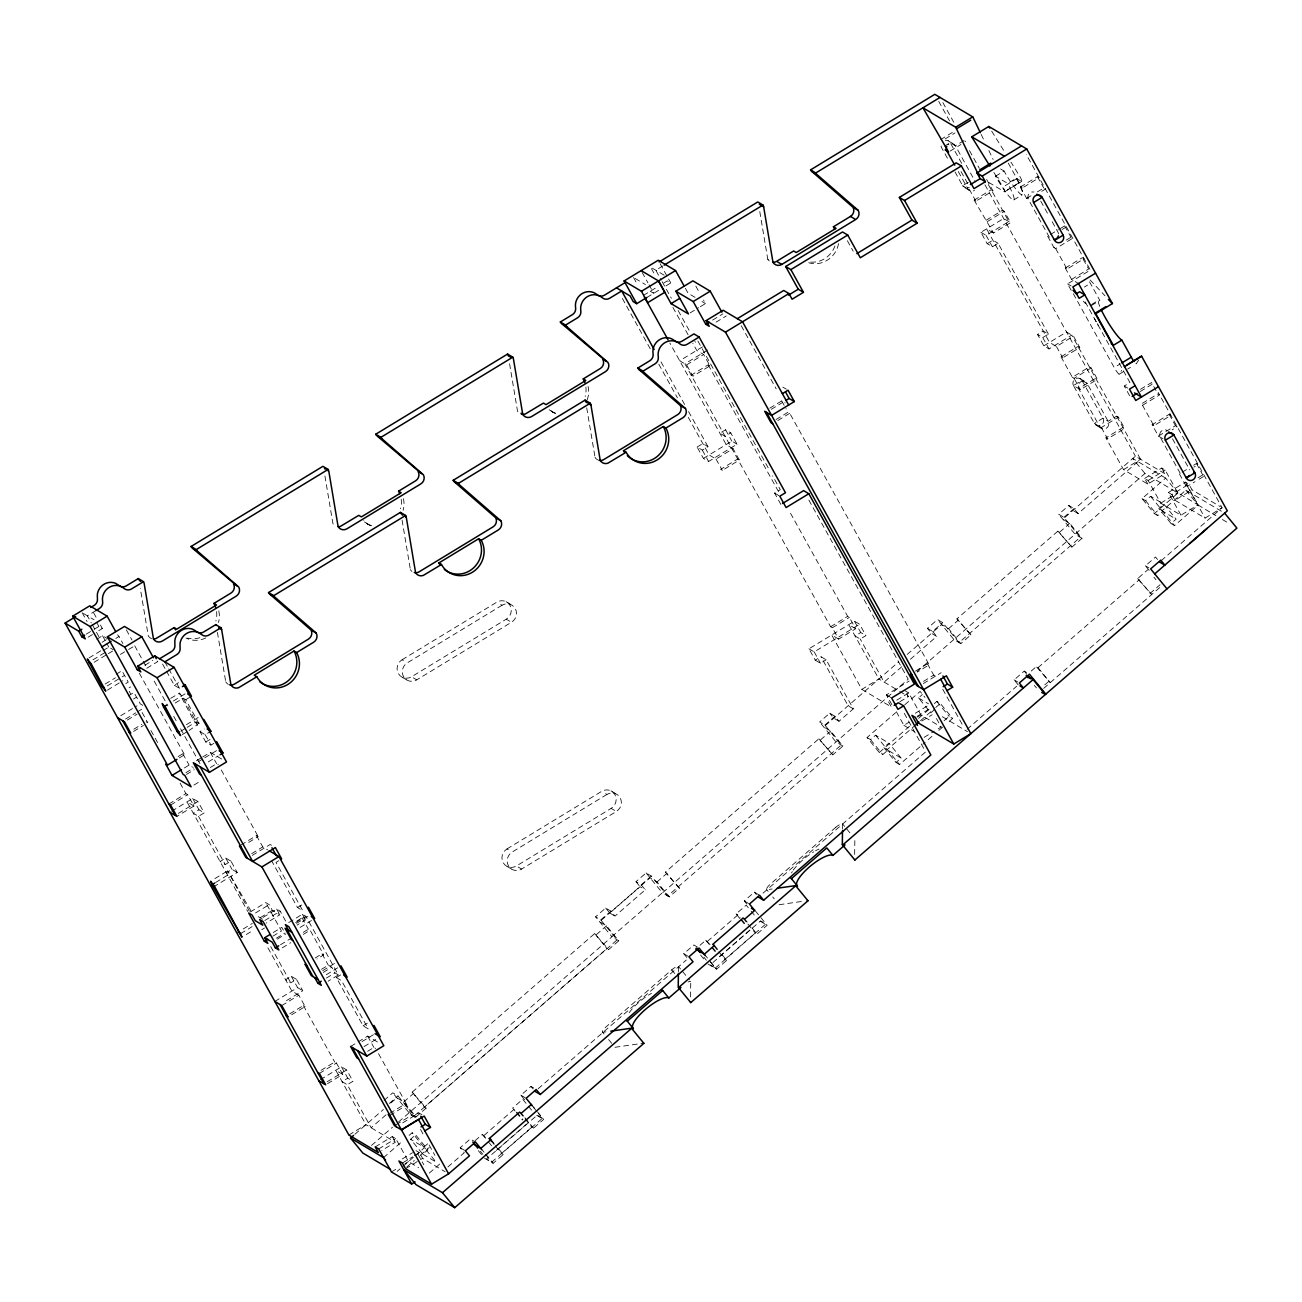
<?xml version="1.0" encoding="UTF-8"?>
<svg xmlns="http://www.w3.org/2000/svg" width="1302" height="1302" viewBox="0 0 1302 1302"><rect width="100%" height="100%" fill="white"/><g stroke="black" fill="none" stroke-linecap="round" stroke-linejoin="round"><path stroke-width="0.75" stroke-dasharray="5 3.75" d="M678.44 971.65L678.505 966.491A6.722 1.904 -39.3 0 0 671.718 969.844L606.048 1026.904A6.722 1.904 -39.3 0 0 602.728 1032.323L608.766 1031.461M690.548 996.958L690.76 981.464L688.709 978.958M842.54 829.081L842.606 823.922A6.722 1.904 -39.3 0 0 835.819 827.275M854.649 854.389L854.861 838.895A6.722 1.904 -39.3 0 0 854.454 838.781M250.977 910.977L227.687 870.843L249.333 911.172M1073.336 293.764L1114.235 367.555A6.722 0.976 58.7 0 0 1119.118 374.26L1121.657 370.419M1138.713 360.036L1136.174 363.893A6.722 0.976 58.7 0 1 1135.8 363.6M715.384 967.988L765.804 923.981L760.612 920.888L710.192 964.896L715.384 967.988L709.102 960.306L716.605 969.16L726.695 960.388L719.355 951.404M384.106 1100.353L392.765 1092.817L397.973 1095.91L414.313 1115.879L617.132 939.881L600.775 919.928L595.584 916.836L605.69 908.047L610.882 911.14L614.967 916.136L645.287 889.803L641.202 884.807L635.994 881.714L646.101 872.942L651.293 876.034L667.649 895.988L841.19 745.021L824.85 725.051L819.642 721.959L829.748 713.187L834.94 716.279L839.025 721.275L853.331 708.841L826.135 659.805L820.944 656.713L815.247 660.163L808.965 648.819L854.438 621.168L859.646 624.26L865.928 635.62L860.248 639.07L855.04 635.978L860.736 632.512L865.928 635.62M910.407 659.268L936.691 636.418L931.5 633.325L927.415 628.329L937.505 619.557L942.713 622.649L959.053 642.602L1080.269 537.303L1063.913 517.35L1058.721 514.257L1068.828 505.485L1074.02 508.577L1078.105 513.558L1140.585 459.28L1071.758 335.119L1049.021 348.936L1043.813 345.844L1037.531 334.484L1043.211 331.034L1048.419 334.126L1042.739 337.576L1037.531 334.484M1063.913 517.35L1074.02 508.577M389.314 1103.445L397.973 1095.91M600.775 919.928L610.882 911.14M641.202 884.807L651.293 876.034M824.85 725.051L834.94 716.279M927.415 628.329L932.606 631.421L942.713 622.649M354.893 1134.27L383.406 1109.499M390.877 1103.006L396.85 1097.814L403.799 1101.931L416.054 1116.904L426.161 1108.132L412.164 1092.134L594.672 933.567L608.652 949.565L618.759 940.793L606.504 925.82L599.571 921.702L650.089 877.808L657.022 881.942L669.277 896.899L679.384 888.127L665.387 872.128L818.828 738.82L832.808 754.818L842.915 746.046L830.66 731.073L823.727 726.955L898.526 661.969M907.217 654.418L941.606 624.553L948.54 628.671L960.795 643.644L970.901 634.855L956.905 618.857L1057.908 531.118L1071.888 547.117L1081.995 538.344L1069.739 523.371L1062.806 519.238L1135.393 456.188L1164.867 473.716L1147.827 484.084L1123.528 469.648L1105.903 437.83L1122.959 427.463L1124.684 428.504L1107.628 438.872L1105.903 437.83M605.69 908.047L609.775 913.044L640.079 886.711L645.287 889.803M386.01 1114.854L371.135 1127.76L347.276 1084.729L342.084 1081.637L347.764 1078.17L352.972 1081.262L347.276 1084.729M901.798 666.738L884.107 682.102L860.248 639.07M403.799 1101.931L413.89 1093.159M596.397 934.608L606.504 925.82M657.022 881.942L667.129 873.154M820.553 739.861L830.66 731.073M948.54 628.671L958.646 619.898M1059.633 532.144L1069.739 523.371M371.493 1145.467L392.504 1127.207M398.542 1121.966L611.924 936.789L595.584 916.836M917.015 671.523L1144.963 473.472L1177.919 493.067L1154.321 513.574L1142.066 498.617L1165.664 478.111L1177.919 493.067M412.164 1092.134L424.419 1107.091L606.927 948.54L608.652 949.565M383.504 1157.641L403.099 1140.617M409.121 1135.377L412.132 1132.756L415.598 1134.823L427.853 1149.796L422.808 1154.174L410.553 1139.217L415.598 1134.823M901.114 758.09L888.859 743.116L883.814 747.511L896.069 762.467L901.114 758.09L887.818 750.18L882.772 754.558L879.306 752.507L867.051 737.534L895.678 712.666M904.825 704.707L920.107 691.443L925.006 697.433M867.051 737.534L870.517 739.601L875.562 735.207L888.859 743.116M934.559 709.574L930.767 712.861L918.512 697.905L922.304 694.617M1142.066 498.617L1145.532 500.668L1150.577 496.29L1163.874 504.183L1176.129 519.156L1171.084 523.534L1158.829 508.577L1163.874 504.183M427.642 1143.823L423.85 1147.111L410.553 1139.217M934.331 703.617L936.854 701.42L940.337 703.471L952.592 718.444L946.489 723.749M397.191 1171.361L400.056 1168.87M402.92 1166.38L413.662 1157.055M415.192 1155.72L424.387 1147.729L427.853 1149.796M879.306 752.507L910.977 724.986M918.61 718.346L930.832 707.735M406.761 1167.048L414.296 1160.505M420.318 1155.265L429.351 1147.404M915.908 724.693L887.28 749.578L883.814 747.511M920.481 720.722L934.234 708.776M935.747 707.458L940.337 703.471M1221.422 511.247L1185.894 490.138L1162.295 510.644L1158.829 508.577M1154.321 513.574L1157.787 515.641L1162.832 511.247L1176.129 519.156M944.064 720.771L949.109 716.393L952.592 718.444M429.286 1173.086L440.027 1163.76M896.069 762.467L899.536 764.534L925.152 742.286M928.163 739.666L932.753 735.695M938.856 730.389L944.959 725.084M1171.084 523.534L1174.55 525.601L1198.149 505.095L1215.922 515.657M447.921 1166.934L464.277 1152.726L460.192 1147.729L470.282 1138.957L475.49 1142.049M746.778 903.995L744.272 900.935L754.363 892.147L759.571 895.239M524.673 1099.799L520.898 1095.194L531.004 1086.405L536.212 1089.497M686.805 957.458L683.745 953.715L693.852 944.943L699.044 948.035M475.1 1140.666L482.31 1134.4L486.492 1138.42M515.071 1111.062L512.63 1108.067L522.72 1099.279L532.534 1111.257M700.004 945.268L705.765 940.256L711.185 945.773M739.764 918.415L736.086 913.923L746.192 905.15L749.871 909.642M835.819 827.275L770.149 884.335A6.722 1.904 -39.3 0 0 766.829 889.754L772.119 888.989M484.051 1135.425L514.355 1109.092L512.63 1108.067M707.507 941.297L737.811 914.964L740.268 917.943M763.053 893.139L925.641 751.889M538.149 1088.749L686.3 960.03M1018.229 684.885L1014.144 679.888L1024.235 671.116L1027.701 673.183M1149.21 570.422L1145.451 565.817L1155.541 557.028L1157.592 559.534M1031.249 671.018L1036.311 666.624L1038.036 667.666L1050.291 682.622L1036.311 666.624M1137.688 578.544L1151.684 594.542L1137.688 578.544L1147.794 569.771M967.126 729.266L1016.716 686.187M1038.036 667.666L1139.429 579.585M1161.156 560.706L1222.106 507.747L1158.194 392.439M496.306 1150.398L526.61 1124.065M719.762 956.254L750.082 929.921L748.341 928.896M495.378 1146.004L501.514 1153.491L531.818 1127.158L533.56 1128.183L543.65 1119.411L536.31 1110.427M718.834 951.86L724.97 959.346L755.274 933.013L757.015 934.055L767.122 925.266L754.867 910.31M484.474 1158.145L493.132 1163.304L503.239 1154.516L495.883 1145.532M1048.566 681.597L1043.504 685.991M1149.943 593.517L1160.049 584.744M1043.651 688.4L1160.245 587.104M542.446 1118.239L537.238 1115.147L486.623 1158.91L491.83 1162.002L542.446 1118.239L538.67 1113.633M128.605 649.438L134.822 645.792L134.415 644.474M1013.867 199.906L1022.07 194.828M95.925 610.589L87.364 615.797L91.27 622.861M662.702 266.015L655.801 270.23L661.221 280.028M86.257 634.139L92.881 630.103M94.151 629.338L98.887 626.457L102.353 628.524L96.039 632.365M643.448 295.391L657.087 287.107M663.906 282.957L667.324 280.874L670.79 282.941L665.68 286.049M88.145 637.166L94.769 633.13M646.915 297.458L658.861 290.2M96.836 639.201L102.516 635.734L107.724 638.826M102.044 642.293L106.308 639.705M115.829 638.436L119.003 636.515L122.909 643.579M940.597 139.607L954.496 131.16M89.008 657.949L100.954 650.691M103.118 650.544L108.815 647.094L113.144 649.665M945.171 138.923L954.968 132.967M92.93 659.87L105.674 652.123M94.118 662.279L107.513 654.141M108.326 653.637L112.59 651.049M944.52 146.149L950.216 142.683L955.408 145.775L975.426 181.906M963.936 140.6L955.408 145.775A5.045 4.817 -59.3 0 0 948.019 144.701M120.402 654.434L127.026 650.398M950.2 151.032L960.941 144.506M690.141 312.903L698.669 307.711M700.362 306.67L705.489 303.561L703.552 300.078M116.187 674.224L121.916 670.742L128.214 682.085L125.366 683.827M105.185 684.038L115.39 677.837M107.22 685.926L124.276 675.559M144.913 665.224L152.806 660.423M712.601 320.097L722.822 313.88M107.464 690.093L122.811 680.751M146.8 668.235L157.868 661.53L154.385 659.463M716.067 322.164L726.304 315.947M129.158 687.782L130.574 686.919M968.346 182.247L962.65 185.714L955.033 171.945M128.296 695.952L133.976 692.501L140.274 703.845L144.603 706.433M702.413 346.918L679.677 360.735L686.61 364.869L692.908 376.213L709.964 365.846L703.666 354.502L696.733 350.368L692.81 343.289M133.504 699.044L136.336 697.319M707.621 350.01L684.885 363.828L830.611 626.734L832.352 627.759L838.634 639.119L855.691 628.752L849.392 617.392L847.667 616.367L788.752 510.075M995.542 176.209L1004.07 171.034A23.534 3.434 58.7 0 0 1021.142 194.503A23.534 3.434 58.7 0 0 1016.211 178.244L1007.683 183.436L995.542 176.209A23.534 3.434 58.7 0 0 1012.614 199.678A23.534 3.434 58.7 0 0 1007.683 183.436M686.61 364.869L703.666 354.502M120.777 715.693L137.019 705.814M166.477 671.132L174.305 685.259L178.569 682.655M974.156 200.15L991.213 189.783L992.938 190.824L975.882 201.192L974.156 200.15L993.524 232.993L1010.58 222.626L1004.281 211.282L1002.54 210.24L985.5 220.624M125.578 719.029L135.733 712.861M137.361 711.885L143.855 707.93M709.964 365.846L708.223 364.82L691.167 375.188L692.908 376.213M988.755 182.426L1004.363 191.703A6.722 0.976 58.7 0 0 1002.947 187.065L1017.155 178.423M127.319 720.071L137.101 714.114M174.305 685.259L179.513 688.351L180.929 687.489M170.708 698.328L179.546 693.12L183.208 698.149L197.595 724.579L189.164 730.455M1007.195 189.978L1021.419 181.336A6.722 0.976 58.7 0 0 1020.003 176.698L1010.938 162.115M1004.623 191.801L1021.679 181.434M173.296 701.046L186.284 693.152M1020.377 187.049L1037.434 176.681L1039.175 177.707L1022.119 188.074L1020.377 187.049L1026.676 198.392L1030.142 200.459M175.184 703.031L183.143 698.181L185.747 699.727L198.864 723.375L201.729 721.633M133.829 729.201L141.82 724.335M133.601 731.415L143.399 725.474M185.747 699.727L191.492 696.245M987.225 221.649L1004.281 211.282M1026.676 198.392L1031.412 195.512M1037.417 191.866L1043.732 188.025L1045.457 189.067L1041.193 191.654M1048.419 334.126L998.081 243.311L992.401 246.778L987.193 243.686L980.894 232.326L1003.63 218.508L1010.58 222.626M980.894 232.326L986.102 235.418L1008.838 221.6L987.811 183.663M186.398 724.693L199.401 716.8M180.848 731.203L186.056 728.03M187.228 727.33L196.26 721.829L198.864 723.375M987.193 243.686L992.873 240.219L998.081 243.311M182.345 734.605L187.455 731.496M213.821 743.377L210.973 745.102L205.765 742.01L200.003 731.61L204.268 729.006M200.003 731.61L205.211 734.702L209.476 732.098M178.065 756.608L182.801 753.728L184.542 754.753L178.537 758.399M205.765 742.01L211.461 738.559M697.123 447.042L702.803 443.591L708.011 446.684L702.331 450.134L697.123 447.042L703.405 458.402L708.613 461.494L737.046 444.21L730.747 432.866L725.539 429.774L719.86 433.224L725.068 436.316L730.747 432.866M1050.486 234.506L1058.38 229.705M1059.958 228.745L1064.694 225.864L1066.436 226.906L1062.172 229.494M769.791 408.161L781.721 400.902L785.187 402.953M771.272 409.333L782.648 402.416M184.363 767.952L189.099 765.071L192.566 767.138M196.439 760.775L202.428 757.129M202.754 756.934L210.322 752.328L221.665 759.066M198.262 761.751L203.128 758.789M204.756 757.797L217.743 749.903M185.942 772.672L193.835 767.871M703.405 458.402L731.838 441.118L737.046 444.21M186.414 774.478L194.307 769.677M1047.654 236.232L1053.936 247.592L1057.094 245.671M1066.257 240.105L1070.993 237.224L1072.734 238.25L1055.678 248.617L1053.936 247.592M208.336 761.882L218.085 755.957M776.073 419.504L788.019 412.246L789.744 413.287L929.189 664.834L917.243 672.092M777.815 420.53L789.744 413.287M688.253 417.34L709.102 454.935L716.035 459.069L733.091 448.702L739.39 460.045L722.333 470.413L720.592 469.387L737.648 459.02L739.39 460.045M210.306 767.529L216.62 763.688L218.362 764.713M193.965 785.057L200.589 781.021M402.09 659.756L496.843 602.159A10.091 9.619 -59.3 0 1 510.075 605.495A10.091 9.619 -59.3 0 1 506.283 619.182L411.53 676.78A10.091 9.619 -59.3 0 1 398.298 673.46A10.091 9.619 -59.3 0 1 402.09 659.756L405.573 661.823M168.886 804.001L185.926 793.634L187.667 794.676L193.965 806.019L176.909 816.387M170.611 805.043L187.667 794.676M502.035 605.251L407.298 662.848A10.091 9.619 -59.3 0 0 403.49 676.552A10.091 9.619 -59.3 0 0 416.738 679.872L511.474 622.275A10.091 9.619 -59.3 0 0 515.283 608.587A10.091 9.619 -59.3 0 0 502.035 605.251L498.568 603.184M171.669 811.227L192.696 798.435L197.904 801.527L204.202 812.887L198.522 816.338L193.314 813.245L198.994 809.795L204.202 812.887M1065.28 268.049L1082.336 257.682L1084.078 258.707L1067.022 269.075L1065.28 268.049L1071.579 279.393L1078.512 283.527M178.423 813.376L197.904 801.527M1071.579 279.393L1088.635 269.026L1082.336 257.682M1071.221 290.379L1067.624 283.885L1090.36 270.067L1026.253 154.417M1084.387 287.042L1087.544 285.122M780.891 504.46L774.592 493.1L780.289 489.65L772.607 475.816M1091.304 305.612L1099.832 300.42L1090.392 283.397A6.722 0.976 58.7 0 1 1088.944 280.467M1043.813 345.844L1066.55 332.01L1073.499 336.144L1079.781 347.488L1062.741 357.855L1061 356.829L1078.056 346.462L1079.781 347.488M993.524 232.993L986.591 228.875L1049.51 342.393L1056.443 346.511L1073.499 336.144M241 844.982L256.478 835.575L258.203 836.6L245.948 844.054M230.942 861.127L225.734 858.034L220.054 861.485L225.262 864.577L230.942 861.127L237.241 872.486L214.488 886.304M251.709 853.64L262.76 846.918L267.626 849.815M252.311 855.365L270.181 844.493L275.389 847.586M214.895 878.606L227.687 870.843M237.241 872.486L232.033 869.378L226.353 872.845L228.94 874.391L213.593 883.716M1061 356.829L1072.343 377.287L1089.4 366.92L1091.125 367.961L1097.423 379.305L1080.367 389.672L1073.434 385.555L1081.962 380.363L1087.154 383.455L1108.197 421.409A5.045 4.817 -59.3 0 1 1106.293 428.26A5.045 4.817 -59.3 0 1 1099.669 426.6L1078.707 388.761A5.045 4.817 -59.3 0 1 1080.611 381.909A5.045 4.817 -59.3 0 1 1087.219 383.585M278.84 860.671L275.991 862.396L302.731 910.635L297.523 907.543L271.744 861.029M1072.343 377.287L1074.085 378.329L1091.125 367.961M1082.906 386.059L1095.682 378.28L1097.423 379.305M1117.083 365.813L1120.241 363.893M1119.118 374.26L1124.798 370.793M1127.646 369.068L1130.478 367.343M250.375 911.921L265.722 902.595L269.188 904.646L272.33 910.326L279.849 914.801L266.21 923.085M255.534 912.946L269.188 904.646M1129.648 395.775L1124.261 386.043L1129.941 382.593L1084.436 300.518M260.4 917.584L272.33 910.326M243.23 928.944L252.328 923.411M263.053 917.405L276.708 909.121L280.174 911.172L287.058 923.59M240.707 933.599L252.083 926.682M264.827 920.514L280.174 911.172M1140.503 389.265L1151.554 382.544L1156.046 390.649M246.241 934.559L253.337 930.246M1140.292 391.479L1153.279 383.569M297.523 907.543L303.22 904.093M261.702 929.758L264.534 928.033M1118.402 417.145L1116.66 416.119L1108.132 421.295L1102.924 418.202L1094.412 423.394L1101.346 427.512L1118.402 417.145L1124.684 428.504M288.767 922.548L302.406 914.248L305.872 916.315L338.39 974.97L328.153 981.187M273.241 932.541L281.769 927.349L283.348 930.198M1142.521 405.296L1159.577 394.929L1157.836 393.904L1140.796 404.271L1142.521 405.296L1153.865 425.754L1170.921 415.387L1169.18 414.361L1152.124 424.729L1158.422 436.072L1165.355 440.206M296.97 920.986L302.08 917.861L305.563 919.928L297.035 925.12M272.915 936.154L281.444 930.963L265.722 902.595M295.652 922.532L305.872 916.315M296.514 923.346L307.874 916.429M276.382 938.205L284.91 933.029M277.342 939.084L285.87 933.892M300.095 927.431L311.455 920.514M280.5 944.747L290.72 938.53M303.268 932.33L308.379 929.221L310.12 930.246L323.742 954.838L316.923 958.988M303.301 934.397L310.12 930.246M282.257 947.856L290.785 942.664M830.611 626.734L847.667 616.367M832.352 627.759L849.392 617.392M1158.422 436.072L1175.478 425.705L1177.203 426.747L1172.093 429.855M808.965 648.819L814.173 651.911L859.646 624.26M315.198 957.963L322.017 953.813L323.742 954.838M1123.528 469.648L1140.585 459.28M296.482 979.364L291.274 976.272L285.594 979.739L290.802 982.831L296.482 979.364L302.78 990.724L283.283 1002.573M506.966 848.937L601.703 791.339A10.091 9.619 -59.3 0 1 614.951 794.676A10.091 9.619 -59.3 0 1 611.143 808.379L516.406 865.976A10.091 9.619 -59.3 0 1 503.158 862.64A10.091 9.619 -59.3 0 1 506.966 848.937L510.433 851.003M815.247 660.163L820.455 663.255L826.135 659.805M606.911 794.448L512.174 852.045A10.091 9.619 -59.3 0 0 508.366 865.732A10.091 9.619 -59.3 0 0 521.614 869.069L616.351 811.471A10.091 9.619 -59.3 0 0 620.159 797.768A10.091 9.619 -59.3 0 0 606.911 794.448L603.444 792.381M321.48 969.306L328.299 965.173L331.766 967.223L334.923 972.903L338.39 974.97M322.733 970.641L335.721 962.748M274.836 1001.45L297.572 987.632L302.78 990.724M323.254 972.415L331.766 967.223M326.314 974.726L337.674 967.809M1144.67 478.404L1161.726 468.036L1165.192 470.103L1177.773 492.807L1198.019 504.834L1180.963 515.201L1160.733 503.174L1148.136 480.471L1144.67 478.404L1147.827 484.084M326.395 978.079L334.923 972.903M281.769 1005.567L298.825 995.2L305.124 1006.56L288.067 1016.927M1148.136 480.471L1165.192 470.103M336.323 977.542L341.531 980.634L368.271 1028.889L363.079 1025.797L336.323 977.542L342.019 974.091M289.744 1013.819L303.382 1005.535L305.124 1006.56M1182.232 472.187L1188.563 468.346M1193.608 465.27L1196.457 463.545L1198.182 464.586L1193.918 467.174M1180.963 515.201L1168.382 492.498L1185.438 482.131L1188.905 484.198L1192.046 489.877L1220.446 506.755M1179.4 473.912L1185.683 485.272L1188.84 483.351M1198.003 477.785L1202.739 474.904L1204.48 475.93L1196.587 480.731M1168.382 492.498L1171.849 494.565L1188.905 484.198M1185.683 485.272L1187.424 486.297L1195.008 481.691M1160.733 503.174L1177.773 492.807M838.634 639.119L831.701 634.985L861.843 689.376L878.899 679.009L897.989 690.353M1171.849 494.565L1174.99 500.245L1192.046 489.877M915.518 671.051L927.447 663.792L929.189 664.834M891.837 704.61L886.434 694.877L909.17 681.044M923.509 681.369L933.746 675.152L937.212 677.219M923.297 683.583L941.167 672.727M896.769 700.183L908.715 692.924L920.937 714.977L941.167 727.004L936.057 730.113M363.079 1025.797L367.327 1023.193M899.861 701.729L908.389 696.537L906.81 693.706M1174.99 500.245L1205.066 518.115L1222.106 507.747M350.58 1046.483L356.894 1042.642M358.164 1041.877L367.636 1036.115L378.963 1042.853M362.054 1041.584L373.43 1034.667M321.057 1070.309L334.695 1062.025L336.437 1063.05L342.719 1074.41L325.679 1084.778M319.381 1073.418L336.437 1063.05M364.007 1046.645L377.01 1038.752M915.306 713.252L928.944 704.968M917.064 716.36L930.718 708.06M320.357 1079.667L341.466 1066.826L346.674 1069.918L352.972 1081.262M367.603 1051.3L373.918 1047.459L375.66 1048.484M896.362 711.771L903.881 725.344L908.991 722.236M917.519 717.044L920.937 714.977M327.193 1081.767L346.674 1069.918M921.914 720.999L932.151 714.765M924.111 737.371L934.348 731.154M348.887 1135.035L365.943 1124.668L395.417 1142.196L381.779 1150.496M389.884 1113.291L405.231 1103.95L406.973 1104.991L389.916 1115.358M396.182 1124.635L411.53 1115.309L416.738 1118.402M402.741 1122.829L418.984 1112.966L424.192 1116.058M375.22 1146.899L392.276 1136.532L395.743 1138.583L408.486 1161.579L418.609 1167.585M378.687 1148.95L395.743 1138.583M402.334 1158.91L412.571 1152.693M402.399 1163.044L412.636 1156.827M414.345 1155.785L419.456 1152.677L422.597 1158.357L445.154 1171.767M391.43 1171.946L398.249 1167.796M405.085 1163.646L408.486 1161.579M405.54 1168.724L422.597 1158.357M1091.532 304.505L1098.904 300.095M779.084 904.727L803.741 901.163M614.983 1047.296L643.172 1043.227M197.692 725.263L193.705 720.25L179.237 693.136M134.741 645.841L147.321 668.74M964.815 141.104L965.677 141.625M1000.603 168.967L1004.07 171.034M1016.211 178.244L1021.419 181.336M948.165 140.762L953.373 143.855M964.701 187.634L969.892 190.727M1067.624 283.885L1071.09 285.952M1124.261 386.043L1127.727 388.11M1079.976 378.556L1085.184 381.649M1152.124 424.729L1153.865 425.754M1096.512 425.445L1101.704 428.537M1165.664 478.111L1132.707 458.499L1144.963 473.472M1222.366 519.498L1228.828 523.323M759.782 211.64L767.757 259.131L769.498 260.156M1078.105 513.558L1072.913 510.465L1068.828 505.485M664.183 275.21L650.593 267.122L655.492 275.991M695.073 297.377L688.14 293.259L685.226 288.019M702.006 301.511L705.489 303.561M1145.451 565.817L1148.917 567.884M1081.995 538.344L1075.061 534.211L1058.721 514.257M635.23 278.498L645.434 284.568M650.268 291.241L653.734 293.308L648.901 284.585M1071.888 547.117L1057.908 531.118M782.844 387.117L786.327 389.184M694.78 341.596L695.642 342.117M733.091 448.702L726.158 444.568L669.863 343.028M774.592 493.1L779.8 496.192M970.901 634.855L956.905 618.857M960.795 643.644L953.861 639.51L937.505 619.557M1014.144 679.888L1017.611 681.955M586.714 407.835L595.03 457.295L596.755 458.337M855.691 628.752L848.758 624.618L878.899 679.009M918.512 697.905L928.489 703.829M905.248 690.874L908.715 692.924M899.715 691.395L908.389 696.537M942.29 716.686L967.467 731.675M886.434 694.877L891.642 697.97M861.843 689.376L891.333 706.905L888.192 701.241M903.881 725.344L913.988 731.35M853.331 708.841L848.123 705.749L820.944 656.713M839.025 721.275L833.833 718.167L829.748 713.187M842.915 746.046L835.982 741.928L819.642 721.959M832.808 754.818L818.828 738.82M506.104 601.67L511.312 604.763M506.283 619.182L509.749 621.249M402.074 520.084L410.374 569.56L412.116 570.585M610.98 790.867L616.188 793.96M413.271 677.821L416.738 679.872M402.269 677.268L407.461 680.36M611.143 808.379L614.609 810.43M744.272 900.935L749.464 904.027M760.173 921.149L767.122 925.266M736.086 913.923L737.811 914.964M679.384 888.127L665.387 872.128M669.277 896.899L662.344 892.781L611.826 936.659L618.759 940.793M724.97 959.346L726.695 960.388M707.93 964.001L716.605 969.16M683.745 953.715L688.953 956.807M217.418 632.349L225.734 681.809L227.459 682.85M151.553 638.68L150.902 638.305A6.722 6.412 -59.3 0 1 148.249 635.75L140.274 588.26M609.775 913.044L614.967 916.136M518.131 867.002L521.614 869.069M83.458 613.486L94.037 619.785M507.129 866.448L512.337 869.541M146.084 721.747L147.81 722.773L141.527 711.429M193.965 806.019L187.016 801.902L247.787 911.514M258.252 916.689L263.443 919.782M520.898 1095.194L526.106 1098.286M536.717 1115.293L543.65 1119.411M298.825 995.2L291.892 991.082L266.405 945.106M424.419 1107.091L426.161 1108.132M501.514 1153.491L503.239 1154.516M416.054 1116.904L409.105 1112.787L392.765 1092.817M342.719 1074.41L335.786 1070.277L365.943 1124.668M460.192 1147.729L465.384 1150.822M422.808 1154.174L436.105 1162.084L412.132 1132.756M415.989 1150.626L419.456 1152.677M553.317 412.425L548.891 409.56A23.534 22.443 -59.3 0 0 555.563 413.173M368.661 524.673L364.235 521.809A23.534 22.443 -59.3 0 0 372.405 525.862M119.003 636.515L117.554 634.79M1090.116 279.963L1104.959 295.749M1083.329 301.267L1085.624 303.691M1185.894 490.138L1198.149 505.095M1150.577 496.29L1174.55 525.601M1145.532 500.668L1157.787 515.641M1153.93 577.258L1155.964 579.748M1024.235 671.116L1026.757 674.192M1034.374 685.389L1036.425 687.879M932.606 631.421L936.691 636.418M936.854 701.42L949.109 716.393M875.562 735.207L899.536 764.534M870.517 739.601L882.772 754.558M842.606 823.922L844.64 826.412M846.691 828.918L850.776 833.898M766.601 889.494L768.131 891.365M772.721 896.98L774.251 898.852M754.363 892.147L756.413 894.653M751.091 911.14L754.769 915.631M744.76 919.082L747.202 922.076M752.117 928.066L757.015 934.055M743.019 918.056L746.697 922.532M747.918 924.029L755.274 933.013M741.489 919.44L745.167 923.932M740.984 919.912L745.883 925.901M714.44 945.415L718.118 949.907M713.935 945.887L717.614 950.362M712.406 947.27L716.084 951.762M705.765 940.256L710.68 946.245M711.901 947.742L715.579 952.234M646.101 872.942L662.441 892.895L908.178 679.188L807.533 497.69M704.349 954.187L708.011 958.679M703.894 957.214L706.416 960.29M700.574 955.017L704.252 959.509M635.994 881.714L640.079 886.711M678.505 966.491L680.539 968.981M682.59 971.487L686.675 976.467M671.718 969.844L674.778 973.587M594.672 933.567L606.927 948.54M602.5 1032.063L604.03 1033.934M608.62 1039.549L611.68 1043.293M531.004 1086.405L533.055 1088.911M531.395 1104.438L535.073 1108.93M533.641 1107.497L537.417 1112.103M521.305 1113.226L523.746 1116.221M524.966 1117.718L533.56 1128.183M519.563 1112.185L531.818 1127.158M516.813 1112.087L522.932 1119.574M516.308 1112.559L522.428 1120.045M490.984 1139.559L494.662 1144.051M491.7 1141.512L494.158 1144.507M482.31 1134.4L487.208 1140.389M488.445 1141.887L492.123 1146.378M480.877 1148.331L484.556 1152.823M485.792 1154.321L493.132 1163.304M485.548 1154.337L491.83 1162.002M480.34 1151.245L482.863 1154.304M478.339 1150.659L482.017 1155.151M991.685 131.16L1004.9 152.399M993.882 172.482L1002.947 187.065M1037.434 176.681L1043.732 188.025M1064.694 225.864L1070.993 237.224M1169.18 414.361L1175.478 425.705M1196.457 463.545L1202.739 474.904M1040.754 201.126L1048.37 214.879M1052.195 221.763L1057.908 232.081A5.045 4.817 -59.3 0 1 1058.493 233.904M1172.5 438.807L1189.719 469.876M1185.438 482.131L1198.019 504.834M1008.269 163.076L1022.119 188.074M1049.379 237.273L1028.417 199.434A5.045 4.817 -59.3 0 1 1034.016 191.996M1055.678 248.617L1067.022 269.075M1180.247 473.342L1160.228 437.228A5.045 4.817 -59.3 0 1 1167.52 430.604M1187.424 486.297L1205.066 518.115M1161.726 468.036L1164.867 473.716M986.656 179.464L992.938 190.824M942.876 102.598L954.757 124.032M969.518 150.641L979.348 168.381M938.742 101.426L949.565 120.94M984.947 184.803L1135.393 456.188M961.657 163.32L950.216 142.683A5.045 4.817 -59.3 0 0 945.398 140.356M1081.962 380.363L1102.989 418.316A5.045 4.817 -59.3 0 1 1101.085 425.168A5.045 4.817 -59.3 0 1 1094.461 423.508L1073.434 385.555M961.039 171.587L968.786 185.551M975.882 201.192L969.599 189.832L962.65 185.714A5.045 4.817 -59.3 0 0 969.274 187.374M1056.443 346.511L1062.741 357.855M1074.085 378.329L1080.367 389.672M1101.346 427.512L1107.628 438.872M958.239 171.457L967.858 188.806A5.045 4.817 -59.3 0 0 974.482 190.466M947.4 158.193L941.688 147.875A5.045 4.817 -59.3 0 1 941.086 145.059M986.102 235.418L992.401 246.778M1042.739 337.576L1049.021 348.936M847.358 240.691L853.168 251.172M741.212 325.695L776.187 388.826M942.729 689.246L963.724 727.134M781.721 400.902L786.213 409.007M927.447 663.792L933.746 675.152M936.463 718.525L941.167 727.004M695.805 286.098L699.679 293.096M660.147 263.736L670.79 282.941M854.438 621.168L860.736 632.512M697.888 341.01L769.661 470.494M904.255 713.301L924.664 750.131M662.132 281.655L671.344 298.272M678.147 310.543L690.206 332.303M708.223 364.82L778.922 492.368M672.939 307.451L689.474 337.267M642.13 272.362L647.924 282.827M725.539 429.774L731.838 441.118M633.537 277.489L637.475 284.601M716.035 459.069L722.333 470.413M661.009 361.907L684.608 404.466M688.546 411.562L708.011 446.684M622.389 298.5L650.967 350.075M658.763 364.137L677.431 397.826M702.331 450.134L708.613 461.494M814.173 651.911L820.455 663.255M164.833 661.855L167.763 667.161M168.755 668.919L179.513 688.351M205.211 734.702L210.973 745.102M302.406 914.248L305.563 919.928M162.571 664.069L165.5 669.358M221.275 769.97L258.203 836.6M378.508 1053.627L406.973 1104.991M420.546 1129.485L423.41 1134.66M429.139 1144.979L434.868 1155.313M210.322 752.328L216.62 763.688M256.478 835.575L262.76 846.918M302.08 917.861L308.379 929.221M322.017 953.813L328.299 965.173M367.636 1036.115L373.918 1047.459M405.231 1103.95L411.53 1115.309M417.942 1154.158L423.817 1164.769M126.343 629.859L132.007 640.063M154.173 681.092L167.86 705.798M173.736 716.393L176.665 721.682M180.587 728.746L200.15 764.03M276.708 909.121L279.849 914.801M139.314 673.167L184.542 754.753M182.801 753.728L189.099 765.071M392.276 1136.532L395.417 1142.196M93.646 612.803L96.543 618.043M100.417 625.025L102.353 628.524M96.527 622.21L98.887 626.457M102.516 635.734L108.815 647.094M192.696 798.435L198.994 809.795M225.734 858.034L232.033 869.378M291.274 976.272L297.572 987.632M341.466 1066.826L347.764 1078.17M92.247 624.635L100.075 638.761M129.175 691.248L130.607 693.836M150.934 730.52L158.714 744.549M180.099 783.12L185.926 793.634M198.522 816.338L225.262 864.577M270.751 946.635L290.802 982.831M303.382 1005.535L334.695 1062.025M82.156 612.705L87.055 621.542M981.22 134.497L983.759 139.835M988.869 150.527L993.133 159.446M509.57 363.746L517.545 411.237A6.722 6.412 -59.3 0 0 519.107 413.092M324.93 476.011L332.905 523.502A6.722 6.412 -59.3 0 0 335.558 526.041M688.058 982.001A6.722 1.904 -39.4 0 1 690.76 981.464M791.567 872.926A23.534 6.673 -39.4 0 1 792.332 871.591M793.276 870.159A23.534 6.673 -39.4 0 1 813.701 851.85M815.54 850.792A23.534 6.673 -39.4 0 1 819.023 849.083M629.159 1012.728A23.534 6.673 -39.4 0 1 651.439 993.361M588.081 386.385A23.534 22.443 -59.3 0 1 587.023 400.349M555.303 413.548A23.534 22.443 -59.3 0 1 549.835 409.642M585.884 387.068A23.534 22.443 -59.3 0 1 585.184 396.492M218.785 610.898A23.534 22.443 -59.3 0 1 218.492 622.551M205.814 637.931A23.534 22.443 -59.3 0 1 186.007 638.061M216.588 611.582A23.534 22.443 -59.3 0 1 215.888 621.005M199.841 637.736A23.534 22.443 -59.3 0 1 187.748 638.11M403.441 498.65A23.534 22.443 -59.3 0 1 403.132 510.303M370.663 525.796A23.534 22.443 -59.3 0 1 363.73 520.312M401.228 499.317A23.534 22.443 -59.3 0 1 400.528 508.757M769.319 260.97A6.722 6.412 -59.3 0 1 767.757 259.131M1073.499 385.669A5.045 4.817 -59.3 0 1 1075.403 378.817A5.045 4.817 -59.3 0 1 1082.027 380.477M834.924 245.948A23.566 22.476 -59.3 0 1 807.273 261.507M838.537 243.588A23.566 22.476 -59.3 0 1 807.647 262.369M1099.734 306.393A23.534 3.434 58.7 0 1 1099.832 300.42M1098.351 325.533A23.534 3.434 58.7 0 1 1097.261 323.661M1096.235 321.871A23.534 3.434 58.7 0 1 1094.331 318.306M228.387 684.364A6.722 6.412 -59.3 0 1 225.734 681.809M411.937 571.399A6.722 6.412 -59.3 0 1 410.374 569.56M597.683 459.85A6.722 6.412 -59.3 0 1 595.03 457.295"/><path stroke-width="1.5" d="M678.407 973.375L678.228 987.144A6.722 1.904 -39.6 0 0 678.505 987.632L690.776 1002.589L807.972 900.772L795.717 885.799A6.722 1.888 -38.9 0 0 794.985 885.718L777.392 888.224M842.329 844.575L842.508 830.806M390.551 1169.505L362.802 1153.019L350.547 1138.046L353.542 1135.442M915.908 724.693L918.968 722.04M415.078 1181.907L411.676 1183.974L398.933 1160.993L402.399 1163.044L405.54 1168.724L431.564 1184.185L448.62 1173.818L469.469 1155.818L465.384 1150.822L475.49 1142.049L481.773 1149.731M491.7 1141.512L489.259 1138.518L519.563 1112.185L521.305 1113.226L531.395 1104.438M758.448 897.143L763.656 900.235L930.849 754.981L903.621 705.863L898.413 702.771L894.148 705.358M535.089 1091.401L540.297 1094.494L693.038 961.804L688.953 956.807L699.044 948.035L705.326 955.701M626.848 1020.833A23.534 6.673 -39.4 0 0 627.32 1021.224L662.685 990.496L668.821 997.983L680.946 987.453M790.949 878.264A23.534 6.673 -39.4 0 0 791.421 878.655L826.786 847.928L832.922 855.414L845.047 844.884M1189.686 543.52L1207.166 528.335M442.485 1192.697L631.616 1028.368L643.872 1043.341L454.74 1207.67L415.989 1184.641L403.734 1169.668L442.485 1192.697L454.74 1207.67M678.521 987.632L795.717 885.799M842.622 845.063L1033.137 679.53L1045.392 694.503L854.877 860.02L842.622 845.063A6.722 1.904 -39.6 0 1 842.345 844.575M1154.728 573.889L1227.314 510.84L1141.626 356.26A6.738 0.976 58.7 0 0 1141.268 356.195L1127.06 364.837M1042.316 692.094L1045.783 694.161L1236.9 528.124L1224.645 513.151M75.662 616.66L65.1 623.072L78.69 631.161L81.831 636.824L85.297 638.891L72.717 616.188L89.773 605.821L107.122 616.139L115.618 631.454M646.915 297.458L636.694 303.675L624.097 280.972L658.21 260.237L675.559 270.556L684.266 286.277M90.717 607.497L94.135 605.414A6.722 6.412 -59.3 0 0 97.438 600.368L97.341 594.412A13.443 12.825 -59.3 0 1 115.585 583.329L120.468 586.356A6.722 6.412 -59.3 0 0 126.294 585.867L138.289 578.576L143.497 581.685A6.754 6.445 -59.3 0 1 144.148 583.442L153.457 638.859A6.722 6.412 -59.3 0 0 162.294 641.072L236.183 596.153A6.722 6.412 -59.3 0 0 238.722 587.007L197.399 551.072L193.054 548.5M236.997 585.981L192.191 547.979A6.722 6.412 -59.3 0 1 191.052 546.498L322.929 466.328L328.137 469.42A6.754 6.445 -59.3 0 1 328.804 471.194L338.113 526.594A6.722 6.412 -59.3 0 0 346.934 528.807L420.839 483.888A6.722 6.412 -59.3 0 0 423.378 474.758L382.039 438.823L377.71 436.235M421.636 473.733L376.848 435.731A6.722 6.412 -59.3 0 1 375.708 434.25L507.585 354.063L512.793 357.171A6.754 6.445 -59.3 0 1 513.444 358.929L522.753 414.345A6.722 6.412 -59.3 0 0 531.59 416.559L605.479 371.64A6.722 6.412 -59.3 0 0 608.018 362.493L566.695 326.558L562.35 323.986M606.293 361.468L561.487 323.466A6.705 6.396 -59.3 0 1 560.348 321.985L572.343 314.693A6.722 6.412 -59.3 0 0 575.598 307.663A13.443 12.825 -59.3 0 1 597.032 294.626A6.722 6.412 -59.3 0 0 604.502 295.147L625.009 282.68M659.137 261.93L757.78 201.956L762.988 205.049A6.722 6.412 -59.3 0 1 763.656 206.823L772.965 262.223A6.722 6.412 -59.3 0 0 781.802 264.436L855.691 219.517A6.722 6.412 -59.3 0 0 858.23 210.387L816.891 174.452A6.722 6.412 -59.3 0 1 815.768 172.971L810.56 169.878L934.803 94.33L972.724 116.871A6.722 0.976 58.7 0 1 973.554 118.449L980.357 132.706M95.925 610.589L99.343 608.522A6.722 6.412 -59.3 0 0 102.614 601.475A13.443 12.825 -59.3 0 1 124.048 588.439A6.722 6.412 -59.3 0 0 131.502 588.96L143.497 581.685M191.052 546.498L196.26 549.59L328.137 469.42M375.708 434.25L380.9 437.342L512.793 357.171M560.348 321.985L565.556 325.077L577.551 317.786A6.722 6.412 -59.3 0 0 580.806 310.755A13.443 12.825 -59.3 0 1 602.24 297.719A6.722 6.412 -59.3 0 0 609.694 298.239L621.689 290.964L654.125 349.489M664.166 265.136L762.988 205.049M815.768 172.971L940.011 97.438M78.69 631.161L81.847 629.24M72.717 616.188L90.066 626.506L107.122 616.139M624.097 280.972L641.447 291.29L675.559 270.556M81.831 636.824L84.679 635.099M176.958 759.359L167.486 765.12L165.745 764.095L172.043 775.439L191.117 786.782L184.835 775.439L183.094 774.397L107.415 636.808L124.455 626.441L141.804 636.759L153.424 657.705M641.154 270.604L658.503 280.923L671.083 303.626L688.433 313.928L675.852 291.225L692.892 280.858L710.241 291.176L721.861 312.138M945.154 149.925L948.621 151.992L922.955 107.806L955.668 127.238L972.724 116.871M90.066 626.506L101.947 646.882L111.093 641.316M978.209 173.752A6.722 0.976 58.7 0 1 976.923 171.587L956.498 128.833L970.706 120.191M671.083 303.626L679.611 298.435M107.415 636.808L124.748 647.127L141.804 636.759M675.852 291.225L693.185 301.543L710.241 291.176M989.862 166.005L972.74 138.484A6.722 0.976 58.7 0 1 971.764 136.824L988.82 126.457L1026.741 148.981L1112.429 303.561L1095.373 313.945A6.738 0.976 58.7 0 1 1095.08 313.733M215.595 607.237A23.534 22.443 -59.3 0 0 213.935 603.412L230.991 593.045A6.722 6.412 -59.3 0 0 233.514 583.914M399.763 493.67A23.534 22.443 -59.3 0 0 398.575 491.163L415.631 480.796A6.722 6.412 -59.3 0 0 418.17 471.666M584.891 382.723A23.534 22.443 -59.3 0 0 583.231 378.915L600.271 368.531A6.722 6.412 -59.3 0 0 602.81 359.401M834.647 229.298A23.566 22.476 -59.3 0 0 833.443 226.776L850.483 216.425A6.722 6.412 -59.3 0 0 853.022 207.295L811.699 171.359A6.722 6.412 -59.3 0 1 810.56 169.878M737.323 318.681L783.739 290.46L788.947 293.552L792.088 299.232L803.464 292.315L798.256 289.223L785.676 266.519L842.508 231.968L847.716 235.06L860.297 257.763L917.145 223.212L904.564 200.508L899.356 197.416L956.205 162.848L961.397 165.94L973.994 188.644L985.354 181.743L982.213 176.063L977.005 172.971L1021.533 145.889M124.748 647.127L137.345 669.83L140.811 671.897L137.654 666.217L154.71 655.85L174.077 667.356L226.515 761.947L209.459 772.314L193.282 762.695L199.564 774.055L201.305 775.081M693.185 301.543L705.782 324.247L709.248 326.314L706.091 320.634L723.147 310.267L742.514 321.773L788.67 405.02M785.676 266.519L790.867 269.612L847.716 235.06M904.564 200.508L961.397 165.94M137.345 669.83L140.502 667.91M705.782 324.247L709.183 322.18M159.625 658.763L171.62 651.472A6.722 6.412 -59.3 0 0 174.907 646.427L174.826 640.47A13.443 12.825 -59.3 0 1 193.054 629.387L197.953 632.414A6.722 6.412 -59.3 0 0 203.779 631.926L215.758 624.635L220.966 627.743A6.754 6.445 -59.3 0 1 221.633 629.501L230.942 684.917A6.722 6.412 -59.3 0 0 238.673 687.668L256.82 676.763A23.534 22.443 -59.3 0 0 287.726 684.527A23.534 22.443 -59.3 0 0 296.612 652.579L313.668 642.212A6.722 6.412 -59.3 0 0 316.207 633.065L274.868 597.13A6.722 6.412 -59.3 0 1 273.729 595.649L268.537 592.556L400.414 512.386L405.622 515.478A6.754 6.445 -59.3 0 1 406.273 517.252L415.582 572.652A6.722 6.412 -59.3 0 0 423.329 575.403L441.459 564.498A23.534 22.443 -59.3 0 0 472.366 572.278A23.534 22.443 -59.3 0 0 481.252 540.314L498.308 529.947A6.722 6.412 -59.3 0 0 500.847 520.816L459.525 484.881A6.722 6.412 -59.3 0 1 458.385 483.4L453.177 480.308L585.054 400.121L590.262 403.229A6.754 6.445 -59.3 0 1 590.929 404.987L600.238 460.403A6.722 6.412 -59.3 0 0 607.969 463.154L626.116 452.25A23.534 22.443 -59.3 0 0 657.022 460.013A23.534 22.443 -59.3 0 0 665.908 428.065L682.964 417.698A6.722 6.412 -59.3 0 0 685.503 408.551L644.164 372.616A6.705 6.396 -59.3 0 1 643.025 371.135L637.834 368.043L649.812 360.752A6.722 6.412 -59.3 0 0 653.083 353.721A13.443 12.825 -59.3 0 1 674.517 340.685A6.722 6.412 -59.3 0 0 681.971 341.205L693.966 333.914L699.158 337.023L785.48 492.742L779.8 496.192L786.099 507.552L808.835 493.735L914.378 684.136L891.642 697.97L897.941 709.313L903.621 705.863M164.833 661.855L176.828 654.58A6.722 6.412 -59.3 0 0 180.115 649.519L180.018 643.562A13.443 12.825 -59.3 0 1 198.262 632.479L203.145 635.506A6.722 6.412 -59.3 0 0 208.971 635.018L220.966 627.743M273.729 595.649L405.622 515.478M458.385 483.4L590.262 403.229M643.025 371.135L655.02 363.844A6.722 6.412 -59.3 0 0 658.275 356.813A13.443 12.825 -59.3 0 1 679.725 343.777A6.722 6.412 -59.3 0 0 687.179 344.298L699.158 337.023M979.771 169.862L990.822 163.141M137.654 666.217L157.037 677.724L174.077 667.356M706.091 320.634L725.474 332.14L788.947 293.552M982.213 176.063L1026.741 148.981M788.507 295.147L798.256 289.223M856.814 253.63L911.937 220.119L917.145 223.212M970.413 184.559L980.162 178.634L985.354 181.743M182.361 686.626L185.193 684.885L191.492 696.245L187.732 694.015M166.802 705L163.547 706.97L177.625 732.245L180.636 735.63L166.151 708.516L162.18 703.503L163.547 706.97L166.151 708.516M296.612 652.579L294.008 651.033L254.215 675.217L256.82 676.763M439.93 564.694A23.534 22.443 -59.3 0 1 438.872 562.952L478.648 538.768L481.252 540.314M624.586 452.445A23.534 22.443 -59.3 0 1 623.512 450.704L663.304 426.519L665.908 428.065M209.476 732.098L210.891 731.236L203.73 719.371M782.372 393.676L788.052 390.209L794.35 401.569L771.614 415.387L764.665 411.269L770.963 422.613L772.704 423.655M785.887 400.446L789.142 398.477L794.35 401.569M172.043 775.439L181.515 769.677M1033.609 202.526A5.045 4.817 -59.3 0 1 1035.513 195.674A5.045 4.817 -59.3 0 1 1042.137 197.334L1033.609 202.526L1054.587 240.365L1063.116 235.174L1042.137 197.334L1036.929 194.242M220.103 754.721L222.951 752.995L216.653 741.652M1095.568 273.16L1072.832 286.977L1079.114 298.337L1084.81 294.87L1079.602 291.778L1076.754 293.503M1096.317 312.447L1099.474 310.527M1100.434 309.941L1105.789 306.686M782.518 503.467L803.627 490.626L808.835 493.735M214.732 883.033L211.9 884.758L241.977 937.147L214.505 886.304L210.631 881.21L211.9 884.758L214.488 886.304M1112.738 344.932A23.534 3.434 58.7 0 0 1113.324 345.339L1121.852 340.147L1131.292 357.187A6.722 0.976 58.7 0 0 1134.026 361.5M241.147 846.967L239.422 845.942L245.704 857.286L261.897 866.92L278.954 856.553L383.813 1045.734L366.773 1056.101L350.58 1046.483L356.862 1057.826L358.603 1058.851M1121.819 362.933L1131.292 357.187M1141.626 356.26L1124.57 366.627A6.738 0.976 58.7 0 0 1124.358 366.529M1135.149 385.685L1129.452 389.135L1135.751 400.495L1158.487 386.661M1132.17 396.41L1137.037 393.448M264.713 937.717L272.232 942.192L275.373 947.856L278.84 949.923L263.118 921.556L259.651 919.489L262.792 925.169L255.273 920.693L252.132 915.013L248.666 912.962L264.387 941.33L267.854 943.397L264.713 937.717L269.823 934.608M264.387 941.33L267.805 939.263M275.373 947.856L278.791 945.789M1173.883 435.014L1165.355 440.206L1186.399 478.159A5.045 4.817 -59.3 0 0 1193.023 479.82A5.045 4.817 -59.3 0 0 1194.927 472.968L1173.883 435.014L1168.691 431.922M314.726 977.59L317.867 983.27L321.285 981.203M1186.334 478.046L1194.862 472.854L1193.56 472.089M943.185 686.675L947.449 684.071L952.657 687.163L946.977 690.63M917.536 725.507L911.888 715.335L915.371 717.386L918.512 723.066L953.78 744.028L970.836 733.661L940.679 679.27M389.916 1115.358L388.191 1114.317L394.473 1125.677L401.455 1129.876L418.463 1119.427L448.653 1173.899M401.455 1129.876L424.192 1116.058L430.49 1127.402L424.794 1130.852M421.018 1126.897L425.282 1124.31L430.49 1127.402M213.935 603.412L216.539 604.974L176.746 629.159L174.142 627.613L155.996 638.517A6.722 6.412 -59.3 0 1 153.457 638.94M610.784 1031.168L630.917 1028.254A6.722 1.904 -39.4 0 1 631.616 1028.368M971.764 136.824L1004.477 156.256M811.699 171.359L816.028 173.931M853.884 207.799L858.23 210.387M850.483 216.425L854.828 218.996M1134.498 392.911L1141.431 397.045L1078.512 283.527M833.426 226.792L836.03 228.338L796.238 252.523L793.634 250.977L776.594 261.344A6.722 6.412 -59.3 0 1 772.965 262.32M759.31 204.235L763.656 206.823M777.457 261.865L781.802 264.436M1159.626 562.025L1164.834 565.117L1160.749 560.137L1150.642 568.909L1166.983 588.862M616.481 287.856L630.07 295.945L633.211 301.608L636.694 303.675M637.834 368.043A6.705 6.396 -59.3 0 0 638.973 369.524L643.302 372.112M682.02 406.501L685.503 408.551M583.231 378.915L585.819 380.461L546.043 404.645L543.439 403.099L525.292 414.003A6.722 6.412 -59.3 0 1 521.435 414.248M508.252 355.837L509.115 356.357M509.977 356.862L510.84 357.383M586.584 402.416L587.462 402.92M589.188 403.962L590.929 404.987M1033.137 679.53L1026.204 675.413L1028.254 677.903M1041.926 692.436L1045.392 694.503M1019.954 685.91L1023.421 687.977L1019.336 682.98L1029.443 674.208L1045.783 694.161M623.512 450.704L626.116 452.25M521.028 413.304L522.753 414.345M912.132 675.201L910.407 674.159L916.689 685.519L923.623 689.637L946.375 675.819L952.657 687.163M453.177 480.308A6.722 6.412 -59.3 0 0 454.317 481.789L458.662 484.36M497.38 518.749L500.847 520.816M398.575 491.163L401.179 492.709L361.386 516.894L358.782 515.348L340.652 526.252A6.722 6.412 -59.3 0 1 338.113 526.692M324.458 468.606L325.337 469.127M327.062 470.152L327.941 470.673M401.944 514.664L402.806 515.185M405.41 516.731L406.273 517.252M438.872 562.952L441.459 564.498M268.537 592.556A6.722 6.412 -59.3 0 0 269.677 594.038L274.006 596.609M312.74 631.014L316.207 633.065M751.384 908.243L754.867 910.31L744.76 919.082L743.019 918.056L712.715 944.389L714.44 945.415L704.349 954.187L695.675 949.044M139.819 580.871L140.681 581.376M218.736 627.792L221.633 629.501M184.331 684.38L185.193 684.885M207.132 729.006L210.891 731.236M88.682 662.458L91.27 664.004L105.755 691.118L101.784 686.105L87.299 658.991L91.27 664.004M219.192 750.766L222.951 752.995M101.784 686.105L104.388 687.651M176.665 730.617L179.253 732.163M117.538 717.662L124.471 721.796L130.77 733.14L129.028 732.115M269.237 850.776L278.954 856.553M168.886 804.001L170.611 805.043L176.909 816.387L169.96 812.269M311.243 916.478L314.71 918.545L308.411 907.185M291.974 932.362L285.04 928.228L291.322 939.588L293.064 940.614M343.744 975.117L347.211 977.184L340.929 965.84M306.686 965.205L304.961 964.18L311.259 975.54L318.193 979.657M238.12 932.053L240.707 933.599M317.867 983.27L321.334 985.337L288.832 926.682L285.366 924.615L288.507 930.295M375.041 1033.69L380.249 1036.783L373.967 1025.423M274.836 1001.45L281.769 1005.567L288.067 1016.927L286.326 1015.902M489.259 1138.518L490.984 1139.559L480.877 1148.331L473.944 1144.214M317.639 1072.392L319.381 1073.418L325.679 1084.778L318.73 1080.644M350.547 1138.046L383.504 1157.641L385.555 1160.131M411.676 1183.974L391.43 1171.946L378.687 1148.95L375.22 1146.899L378.377 1152.563L348.887 1135.035L65.1 623.072M638.973 369.524L680.295 405.459A6.722 6.412 -59.3 0 1 677.756 414.589L603.851 459.525A6.722 6.412 -59.3 0 1 598.92 460.306M454.317 481.789L495.639 517.724A6.722 6.412 -59.3 0 1 493.1 526.854L419.211 571.773A6.722 6.412 -59.3 0 1 414.264 572.554M269.677 594.038L310.999 629.973A6.722 6.412 -59.3 0 1 308.46 639.103L234.555 684.038A6.722 6.412 -59.3 0 1 229.624 684.819M1108.376 299.395L1111.794 303.04A6.738 0.976 58.7 0 0 1112.429 303.561M1073.06 290.33L1076.494 293.975M1028.01 675.722L1030.533 678.798M791.421 878.655L797.556 886.141A23.534 6.673 -39.3 0 1 809.177 867.148A23.534 6.673 -39.3 0 1 832.922 855.414M763.656 900.235L759.571 895.239L749.464 904.027L754.493 910.163M696.358 948.002L700.134 952.608M627.32 1021.224L633.456 1028.71A23.534 6.673 -39.3 0 1 645.06 1009.734A23.534 6.673 -39.3 0 1 668.821 997.983M540.297 1094.494L536.212 1089.497L526.106 1098.286L532.388 1105.951M472.805 1142.033L477.834 1148.169M1095.21 312.675L1113.324 345.339M977.005 172.971L980.162 178.634M954.757 165.159L946.879 150.967A5.045 4.817 -59.3 0 1 946.814 146.28M899.356 197.416L911.937 220.119M790.867 269.612L803.464 292.315M785.545 391.983L789.142 398.477M942.957 675.966L947.449 684.071M725.474 332.14L953.78 744.028M766.406 412.295L918.431 686.545M658.503 280.923L664.801 292.266L647.745 302.634L641.447 291.29M644.344 296.986L668.024 339.708M281.671 858.946L275.389 847.586L252.653 861.419L200.215 766.829M271.972 847.748L276.48 855.853M420.79 1116.205L425.282 1124.31M154.71 655.85L156.289 658.682M157.037 677.724L209.459 772.314M261.897 866.92L366.773 1056.101M357.513 1050.6L431.564 1184.185M195.007 763.737L247.445 858.327M286.765 929.27L312.985 976.565M352.305 1047.508L396.247 1126.783M101.947 646.882L167.486 765.12M122.73 720.771L175.168 815.361M280.044 1004.542L323.938 1083.736M854.893 860.004A6.722 1.904 -38.7 0 1 854.551 859.564M807.24 900.691A6.722 1.888 -39 0 1 807.972 900.772M690.76 1002.605A6.722 1.904 -39.6 0 1 690.499 1002.101M662.083 990.236A23.534 6.673 -39.4 0 1 662.685 990.496M643.188 1043.211A6.722 1.904 -39.4 0 1 643.872 1043.341M1165.42 440.32A5.045 4.817 -59.3 0 1 1167.324 433.468A5.045 4.817 -59.3 0 1 1173.948 435.128M1063.116 235.174A5.045 4.817 -59.3 0 1 1061.211 242.026A5.045 4.817 -59.3 0 1 1054.587 240.365M1058.331 235.857A5.045 4.817 -59.3 0 1 1054.197 239.601M1189.263 475.409A5.045 4.817 -59.3 0 1 1186.008 477.395M197.399 551.072A6.722 6.412 -59.3 0 1 196.26 549.59M382.039 438.823A6.722 6.412 -59.3 0 1 380.9 437.342M507.585 354.063A6.754 6.445 -59.3 0 1 507.975 354.925M566.695 326.558A6.705 6.396 -59.3 0 1 565.556 325.077M138.289 578.576A6.754 6.445 -59.3 0 1 138.826 579.895M175.624 629.94A23.534 22.443 -59.3 0 1 174.142 627.613M989.797 128.117A6.722 0.976 58.7 0 1 988.82 126.457M955.668 127.238A6.722 0.976 58.7 0 1 956.498 128.833M979.657 175.916A6.722 0.976 58.7 0 1 978.925 174.875M1121.852 340.147A23.534 3.434 58.7 0 1 1101.134 309.616M1112.038 344.346A23.534 3.434 58.7 0 1 1111.224 343.582M400.414 512.386A6.754 6.445 -59.3 0 1 400.951 513.688M585.054 400.121A6.754 6.445 -59.3 0 1 585.721 401.895M215.758 624.635A6.754 6.445 -59.3 0 1 216.165 625.497M663.304 426.519A23.534 22.443 -59.3 0 1 657.071 456.595A23.534 22.443 -59.3 0 1 627.304 455.7M294.008 651.033A23.534 22.443 -59.3 0 1 288.653 680.36A23.534 22.443 -59.3 0 1 259.668 681.678M478.648 538.768A23.534 22.443 -59.3 0 1 473.31 568.111A23.534 22.443 -59.3 0 1 444.308 569.43"/></g></svg>
